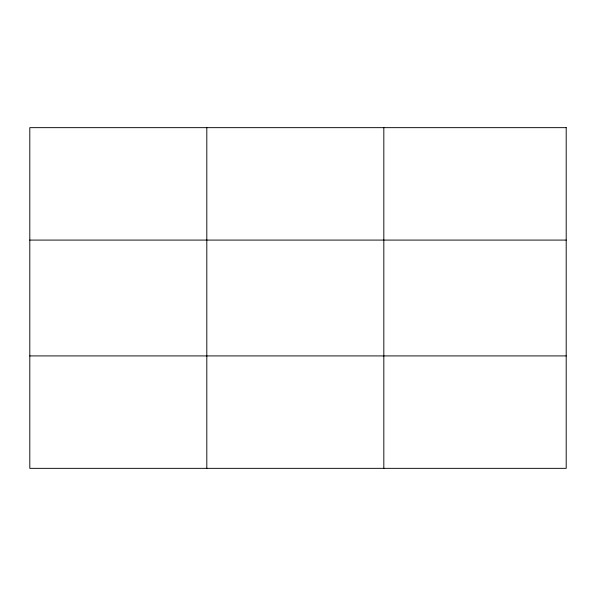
<?xml version="1.0" encoding="UTF-8"?>
<svg xmlns="http://www.w3.org/2000/svg" width="596" height="596" viewBox="0 0 596 596"><rect width="100%" height="100%" fill="white"/><g stroke="black" fill="none" stroke-linecap="round" stroke-linejoin="round"><path stroke-width="0.89" d="M206.812 127.656L206.812 468.344M383.824 127.656L383.824 468.344M29.8 240.084L566.2 240.084M29.8 355.916L566.2 355.916M566.2 127.656L566.2 468.344L29.8 468.344L29.8 127.656L566.2 127.656"/></g></svg>
